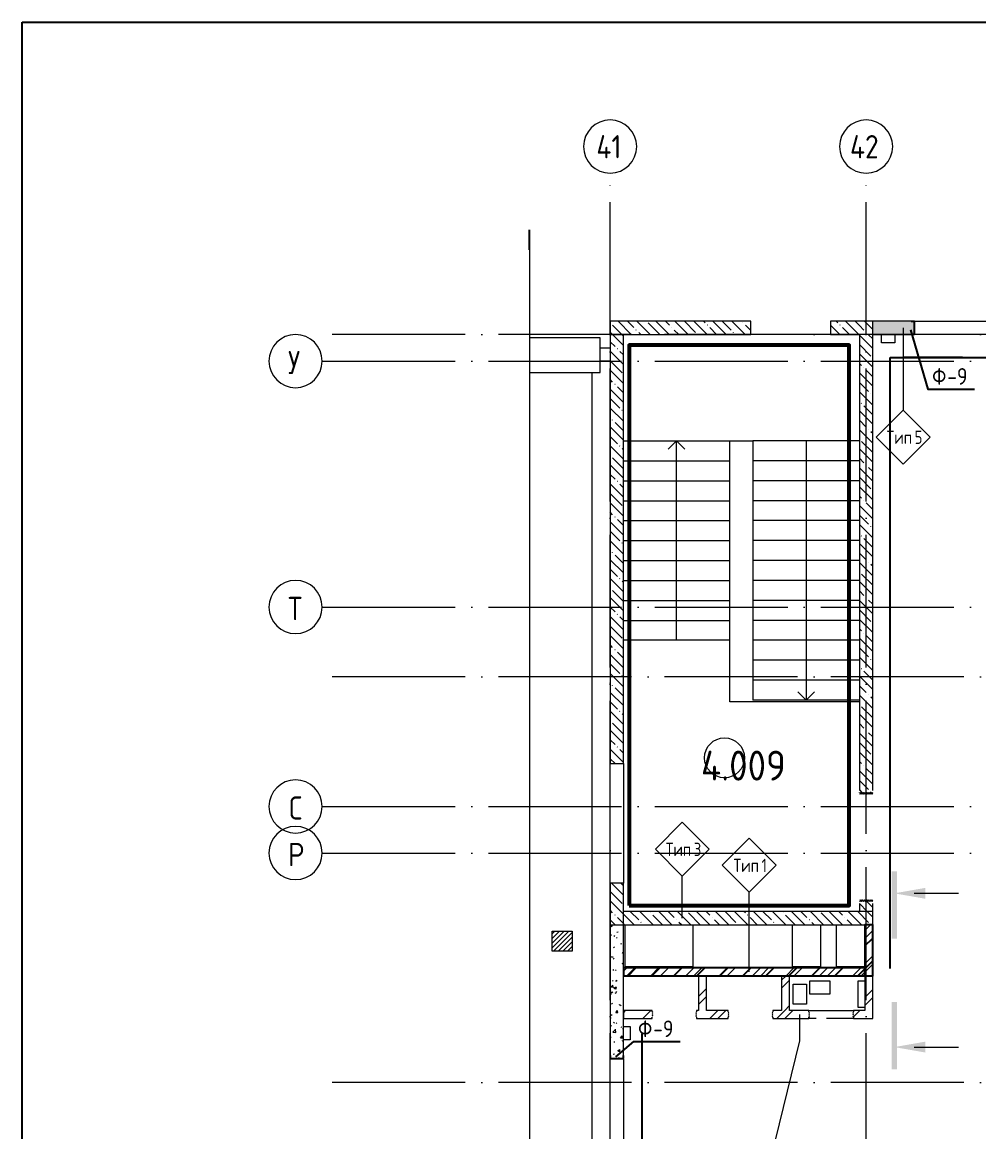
# Model space of a CAD drawing. Header units: millimetres. Extents: x -592259 to 288321, y -552984 to 293768.
# Drawn here: x 101042 to 115442, y -351352 to -334645 of the extents above; entities that cross this region are included whole.
import ezdxf

# ---------------------------------------------------------------- set-up
doc = ezdxf.new("R2010")
doc.units = ezdxf.units.MM
doc.linetypes.add('ADSK_Линия сетки', pattern=[2500, 2000, -250, 0, -250])
doc.linetypes.add('ADSK_Скрыто', pattern=[600, 300, -300])
for name, color, linetype, lineweight in [('0.2) Кирпич 6 вып', 30, 'Continuous', 30), ('2)Фархверки', 40, 'Continuous', 30), ('4) Штукатурка', 6, 'Continuous', 30), ('4.5) Штук Гипсовая по ЖБ', 6, 'Continuous', 30), ('4.6) Швы', 6, 'Continuous', 30), ('4.7) Штук. 5 вып 3.7Шт', 6, 'Continuous', 30), ('6.3) Шпаклевка 8 вып. Сентябрь', 3, 'Continuous', 60), ('A-AREA-____-IDEN', 250, 'Continuous', 9), ('A-DETL-GENF-OTLN', 250, 'Continuous', 5), ('A-DOOR-____-OTLN', 250, 'Continuous', 5), ('A-FLOR-____-OTLN', 250, 'Continuous', 9), ('A-ROOF-____-PATT', 250, 'Continuous', 5), ('A-WALL-____-IDEN', 250, 'Continuous', 9), ('A-WALL-____-MCUT', 250, 'Continuous', 13), ('A-WALL-____-PATT', 250, 'Continuous', 13), ('G-____-____-SYMB', 250, 'ADSK_Скрыто', 9), ('I-WALL-____-OTLN', 250, 'Continuous', 9), ('S-COLS-____-MCUT', 250, 'Continuous', 25), ('S-COLS-____-OTLN', 250, 'Continuous', 9), ('S-GRID-____-IDEN', 250, 'Continuous', 9), ('S-GRID-____-OTLN', 250, 'Continuous', 9), ('S-STRS-____-OTLN', 250, 'Continuous', 5)]:
    doc.layers.add(name, color=color, linetype=linetype, lineweight=lineweight)
doc.styles.add('GOST Common', font='', dxfattribs={"width": 0.9, "height": 350})
doc.styles.add('GOST Common_1', font='', dxfattribs={"width": 0.9, "height": 250})
doc.styles.add('ISOCPEUR', font='isocpeur.ttf', dxfattribs={"width": 0.8, "height": 100})
doc.styles.add('ISOCPEUR_1', font='isocpeur.ttf', dxfattribs={"width": 0.9, "height": 250})
doc.styles.get('GOST Common').set_extended_font_data('GOST Common')
doc.styles.get('GOST Common_1').set_extended_font_data('GOST Common')
pattern_1 = [(45, (-26617.47, -398117.93), (-251.4472, 251.4472), []), (45, (-26617.47, -397736.93), (-251.4472, 251.4472), [])]
pattern_2 = [(135, (1951.41, 124.685), (-14.14214, -14.14214), []), (225, (1951.41, 124.685), (14.14214, -14.14214), [])]
pattern_3 = [(45, (-171.384, 124.685), (-14.1421, 14.1421), []), (135, (-171.384, 124.685), (-14.1421, -14.1421), [])]
pattern_4 = [(135, (-26617.47, -398117.93), (-142.5612, -142.5612), []), (135, (-26474.9, -398117.93), (-142.5612, -142.5612), [252.016, -50.403, 3.353, -47.05])]
pattern_5 = [(50, (-26617.47, -398117.93), (364.36793, -31.8783), [38.1, -419.1]), (355, (-26617.47, -398117.93), (-70.48585, 382.1133), [30.48, -335.28]), (100.451, (-26587.1, -398120.6), (293.885, 350.2334), [32.38, -356.18]), (46.184, (-26617.47, -398016.33), (542.1585, -84.0858), [57.15, -628.65]), (96.636, (-26572.3, -398023.34), (474.8049, 494.8554), [48.57, -534.27]), (351.184, (-26617.47, -398016.33), (474.8102, 494.85), [45.72, -502.92]), (21, (-26566.67, -398041.73), (303.22847, -204.53046), [38.1, -419.1]), (326, (-26566.67, -398041.73), (123.6039, 368.37604), [30.48, -335.28]), (71.451, (-26541.4, -398058.78), (426.8341, 163.8427), [32.38, -356.18]), (37.5, (-26617.47, -398117.93), (6.17665, 169.11015), [16.764, -314.452, 16.764, -323.596, -336.55]), (37.5, (-26617.47, -398117.93), (6.17665, 169.11015), [-671.576, 16.764, -319.786]), (7.5, (-26617.47, -398117.93), (133.63888, 200.3615), [16.764, -177.292, 16.764, -306.832, -128.27]), (7.5, (-26617.47, -398117.93), (133.63888, 200.3615), [-517.652, 16.764, -111.506]), (327.5, (-26730.75, -398117.93), (271.18182, -11.45836), [16.764, -110.236, 16.764, -379.476, -525.78]), (327.5, (-26730.75, -398117.93), (271.18182, -11.45836), [-523.24, 16.764, -509.016]), (317.5, (-26781.55, -398117.93), (296.2585, 50.85285), [16.764, -148.336, 16.764, -246.38, -373.38]), (317.5, (-26781.55, -398117.93), (296.2585, 50.85285), [-428.244, 16.764, -356.616])]

# ---------------------------------------------------------------- blocks, each defined once
blk = doc.blocks.new('Дверь_СКБ_1Ст_Внутренняя1 - Н_Д-7л_670x1875h_Технический шкаф ЭОМ и СС-42409413-Кладочный план внутренних ограждающих конструкций на отм_ _12_600_ Секция 3_')
at = {"layer": 'A-DOOR-____-OTLN'}
h = blk.add_hatch(dxfattribs=at)
h.set_pattern_fill('FP_8', color=256, style=0, pattern_type=2)
h.set_pattern_definition(pattern_3)
h.paths.add_polyline_path([(-312.5, 40), (-322.5, 40), (-322.5, -40), (-312.5, -40)])
h = blk.add_hatch(dxfattribs=at)
h.set_pattern_fill('FP_7', color=256, style=0, pattern_type=2)
h.set_pattern_definition(pattern_2)
h.paths.add_polyline_path([(347.5, 40), (337.5, 40), (337.5, -40), (347.5, -40)])
blk = doc.blocks.new('Дверь_СКБ_1Ст_Внутренняя1 - Н_Д-7л_670x1875h_Технический шкаф ЭОМ и СС-V2-Кладочный план внутренних ограждающих конструкций на отм_ _12_600_ Секция 3_')
at = {"layer": 'A-DOOR-____-OTLN'}
h = blk.add_hatch(dxfattribs=at)
h.set_pattern_fill('FP_8', color=256, style=0, pattern_type=2)
h.set_pattern_definition(pattern_3)
h.paths.add_polyline_path([(-312.5, 40), (-322.5, 40), (-322.5, -40), (-312.5, -40)])
h = blk.add_hatch(dxfattribs=at)
h.set_pattern_fill('FP_7', color=256, style=0, pattern_type=2)
h.set_pattern_definition(pattern_2)
h.paths.add_polyline_path([(347.5, 40), (337.5, 40), (337.5, -40), (347.5, -40)])
blk = doc.blocks.new('Дверь_СКБ_2Ст_Внутренняя1 - Н_Д-1_1п_1640x2100h_ЛК-42630921-Кладочный план внутренних ограждающих конструкций на отм_ _12_600_ Секция 3_')
at = {"layer": 'A-DOOR-____-OTLN'}
h = blk.add_hatch(dxfattribs=at)
h.set_pattern_fill('FP_25', color=256, style=0, pattern_type=2)
h.set_pattern_definition([(45, (-641.384, 164.685), (-14.1421, 14.1421), []), (135, (-641.384, 164.685), (-14.1421, -14.1421), [])])
h.paths.add_polyline_path([(-807.5, -100), (-782.5, -100), (-782.5, 100), (-807.5, 100)])
h = blk.add_hatch(dxfattribs=at)
h.set_pattern_fill('FP_24', color=256, style=0, pattern_type=2)
h.set_pattern_definition([(135, (1481.41, 164.685), (-14.14214, -14.14214), []), (225, (1481.41, 164.685), (14.14214, -14.14214), [])])
h.paths.add_polyline_path([(807.5, -100), (832.5, -100), (832.5, 100), (807.5, 100)])
blk = doc.blocks.new('ADSK_КолоннаНесущая_Швеллер_Гнутый_ГОСТ 8278-83 - 200х50х4_таб_1 2-38569673-Кладочный план внутренних ограждающих конструкций на отм_ _12_600_ Секция 3_')
at = {"layer": 'S-COLS-____-MCUT'}
for p, q in [((-10.1, 90), (-10.1, -90)), ((-6.1, -90), (-6.1, 90)), ((39.9, 100), (-0.1, 100)), ((-0.1, 96), (39.9, 96)), ((39.9, 96), (39.9, 100)), ((39.9, -96), (-0.1, -96)), ((-0.1, -100), (39.9, -100)), ((39.9, -100), (39.9, -96))]:
    blk.add_line(p, q, dxfattribs=at)
for centre, radius, start, end in [((-0.1, 90), 10, 90, 180), ((-0.1, 90), 6, 90, 180), ((-0.1, -90), 10, 180, 270), ((-0.1, -90), 6, 180, 270)]:
    blk.add_arc(centre, radius, start, end, dxfattribs=at)
blk = doc.blocks.new('ADSK_Обрыв_Линия - По умолчанию-39226371-Кладочный план внутренних ограждающих конструкций на отм_ _12_600_ Секция 3_')
at = {"layer": 'A-DETL-GENF-OTLN'}
blk.add_line((0, 0), (25390, 0), dxfattribs=at)
blk = doc.blocks.new('Ось сетки - Круг_Ø8 мм-39983606-Кладочный план внутренних ограждающих конструкций на отм_ _12_600_ Секция 3_')
at = {"layer": 'S-GRID-____-IDEN'}
for start, end in [(360, 180), (180, 360)]:
    blk.add_arc((0, 0), 4, start, end, dxfattribs=at)
blk = doc.blocks.new('Разрез - Номер вида спереди_3_5 мм-32550530-Кладочный план внутренних ограждающих конструкций на отм_ _12_600_ Секция 3_')
at = {"layer": 'G-____-____-SYMB', "linetype": 'Continuous'}
for points in [[(9.8, 0.4), (9.8, -0.39), (-0.33, -0.39), (-0.33, 0.4)], [(2.18, -4.67), (3, 0), (3.82, -4.67)]]:
    blk.add_hatch(color=256, dxfattribs=at).paths.add_polyline_path(points)
at = {"layer": 'G-____-____-SYMB', "linetype": 'Continuous', "lineweight": 20}
blk.add_line((3, -3), (3, -9.66), dxfattribs=at)
blk = doc.blocks.new('Разрез - Номер вида сзади_3_5 мм-32550532-Кладочный план внутренних ограждающих конструкций на отм_ _12_600_ Секция 3_')
at = {"layer": 'G-____-____-SYMB', "linetype": 'Continuous'}
for points in [[(9.8, 0.4), (9.8, -0.39), (-0.33, -0.39), (-0.33, 0.4)], [(2.18, -4.67), (3, 0), (3.82, -4.67)]]:
    blk.add_hatch(color=256, dxfattribs=at).paths.add_polyline_path(points)
at = {"layer": 'G-____-____-SYMB', "linetype": 'Continuous', "lineweight": 20}
blk.add_line((3, -3), (3, -9.66), dxfattribs=at)
blk = doc.blocks.new('ADSK_Марка_Стена - Типоразмер_ADSK_Марка-30564887-Кладочный план внутренних ограждающих конструкций на отм_ _12_600_ Секция 3_')
at = {"layer": 'A-WALL-____-IDEN'}
for p, q in [((-0.16, 4.37), (-4.21, 0.31)), ((3.9, 0.31), (-0.16, 4.37)), ((-4.21, 0.31), (-0.16, -3.74)), ((-0.16, -3.74), (3.9, 0.31))]:
    blk.add_line(p, q, dxfattribs=at)
blk = doc.blocks.new('AAR_СКБ_Марка_Помещения_мал - Номер-28977439-АР1_Маркировочный план 3 этажа секция 2_3')
at = {"layer": 'A-AREA-____-IDEN'}
blk.add_circle((-0.03, 0), 3, dxfattribs=at)

msp = doc.modelspace()

# ---------------------------------------------------------------- hatches: boundary and pattern name
at = {"layer": '0.2) Кирпич 6 вып'}
h = msp.add_hatch(dxfattribs=at)
h.set_pattern_fill('ANSI31', color=256, scale=77)
h.paths.add_polyline_path([(110082.5104, -348990.4344), (113712.5323, -348990.4344), (113712.5323, -348870.4344), (110082.5104, -348870.4344)])
h.paths.add_polyline_path([(113712.5323, -348990.4344), (113832.5323, -348990.4344), (113832.5323, -348222.9332), (113712.5323, -348222.9332)])
at = {"layer": 'A-ROOF-____-PATT'}
h = msp.add_hatch(dxfattribs=at)
h.set_pattern_fill('FP_11', color=256, style=0, pattern_type=2)
h.set_pattern_definition([(45.008, (-26553.86, -398117.934), (-35.345434, 35.355347), [])])
h.paths.add_polyline_path([(109012.4182, -348619.3967), (109312.4182, -348619.3967), (109312.4182, -348319.3967), (109012.4182, -348319.3967), (109012.4182, -348365.1323)])
at = {"layer": 'A-WALL-____-PATT', "lineweight": 15}
h = msp.add_hatch(dxfattribs=at)
h.set_pattern_fill('FP_1', color=256, style=0, pattern_type=2)
h.set_pattern_definition(pattern_4)
h.paths.add_polyline_path([(113631.5104, -339342.9338), (113631.5104, -339142.9338), (113197.5323, -339142.9338), (113197.5323, -339342.9338)])
h.paths.add_polyline_path([(111997.5323, -339342.9338), (111997.5323, -339142.9338), (109882.5323, -339142.9338), (109882.5323, -339342.9338), (111152.1899, -339342.9338)])
h = msp.add_hatch(dxfattribs=at)
h.set_pattern_fill('FP_1', color=256, style=0, pattern_type=2)
h.set_pattern_definition(pattern_4)
h.paths.add_polyline_path([(113831.5104, -348022.9332), (113831.5104, -347872.9332), (113631.5104, -347872.9332), (113631.5104, -348022.9332)])
h.paths.add_polyline_path([(113631.5104, -346232.9332), (113831.5104, -346232.9332), (113831.5104, -339142.9338), (113631.5104, -339142.9338), (113631.5104, -346202.9332)])
h = msp.add_hatch(dxfattribs=at)
h.set_pattern_fill('FP_23', color=256, style=0, pattern_type=2)
h.set_pattern_definition(pattern_5)
h.paths.add_polyline_path([(125932.5104, -339342.9338), (125932.5104, -339142.9338), (118832.5104, -339142.9338), (118832.5104, -339342.9338), (120272.9187, -339342.9338)])
h.paths.add_polyline_path([(118432.5104, -339342.9338), (118432.5104, -339142.9338), (117761.5317, -339142.9338), (117761.5317, -339342.9338)])
h.paths.add_polyline_path([(114461.5317, -339342.9338), (114461.5317, -339142.9338), (113831.5104, -339142.9338), (113831.5104, -339342.9338), (114192.4328, -339342.9338)])
h = msp.add_hatch(dxfattribs=at)
h.set_pattern_fill('FP_1', color=256, style=0, pattern_type=2)
h.set_pattern_definition(pattern_4)
h.paths.add_polyline_path([(109882.5104, -348222.9332), (110082.5104, -348222.9332), (110082.5104, -347597.9338), (109882.5104, -347597.9338), (109882.5104, -347866.3785)])
h.paths.add_polyline_path([(109882.5104, -345797.9338), (110082.5104, -345797.9338), (110082.5104, -339342.9338), (109882.5104, -339342.9338), (109882.5104, -345746.2704)])
h = msp.add_hatch(dxfattribs=at)
h.set_pattern_fill('FP_1', color=256, style=0, pattern_type=2)
h.set_pattern_definition(pattern_4)
h.paths.add_polyline_path([(113832.5323, -348222.9332), (113832.5323, -348022.9332), (110082.5104, -348022.9332), (110082.5104, -348222.9332), (112672.3114, -348222.9332)])
h = msp.add_hatch(dxfattribs=at)
h.set_pattern_fill('FP_23', color=256, style=0, pattern_type=2)
h.set_pattern_definition(pattern_5)
h.paths.add_polyline_path([(110082.5104, -352792.9654), (110082.5104, -352037.602), (109882.5104, -352037.602), (109882.5104, -352792.9654)])
h.paths.add_polyline_path([(109882.5104, -350237.602), (110082.5104, -350237.602), (110082.5104, -348222.9332), (109882.5104, -348222.9332), (109882.5104, -349986.4867)])
h = msp.add_hatch(dxfattribs=at)
h.set_pattern_fill('FP_3', color=256, style=0, pattern_type=2)
h.set_pattern_definition(pattern_1)
h.paths.add_polyline_path([(113712.5323, -349512.4332), (113832.5323, -349512.4332), (113832.5323, -348222.9332), (113712.5323, -348222.9332), (113712.5323, -348990.4344)])
h = msp.add_hatch(dxfattribs=at)
h.set_pattern_fill('FP_3', color=256, style=0, pattern_type=2)
h.set_pattern_definition(pattern_1)
h.paths.add_polyline_path([(113712.5323, -348990.4344), (113712.5323, -348870.4344), (110082.5104, -348870.4344), (110082.5104, -348990.4344), (112672.3114, -348990.4344)])
h = msp.add_hatch(dxfattribs=at)
h.set_pattern_fill('FP_3', color=256, style=0, pattern_type=2)
h.set_pattern_definition(pattern_1)
h.paths.add_polyline_path([(111332.5323, -349512.4332), (111332.5323, -348990.4344), (111212.5323, -348990.4344), (111212.5323, -349512.4332)])
h = msp.add_hatch(dxfattribs=at)
h.set_pattern_fill('FP_3', color=256, style=0, pattern_type=2)
h.set_pattern_definition(pattern_1)
h.paths.add_polyline_path([(112582.5323, -349512.4332), (112582.5323, -348990.4344), (112462.5323, -348990.4344), (112462.5323, -349512.4332)])
h = msp.add_hatch(dxfattribs=at)
h.set_pattern_fill('FP_3', color=256, style=0, pattern_type=2)
h.set_pattern_definition(pattern_1)
h.paths.add_polyline_path([(113542.5323, -349632.4332), (113832.5323, -349632.4332), (113832.5323, -349512.4332), (113542.5323, -349512.4332), (113542.5323, -349612.4332)])
h.paths.add_polyline_path([(112872.5323, -349632.4332), (112872.5323, -349512.4332), (112327.5323, -349512.4332), (112327.5323, -349632.4332), (112672.3114, -349632.4332)])
h.paths.add_polyline_path([(111183.0049, -349632.4332), (111657.5323, -349632.4332), (111657.5323, -349512.4332), (111183.0049, -349512.4332), (111183.0049, -349612.4332)])
h.paths.add_polyline_path([(110513.0049, -349632.4332), (110513.0049, -349512.4332), (110083.0049, -349512.4332), (110083.0049, -349632.4332)])

# ---------------------------------------------------------------- linework, layer by layer
at = {"layer": '0.2) Кирпич 6 вып'}
for points in [[(113712.5323, -348990.4344), (113832.5323, -348990.4344), (113832.5323, -348222.9332), (113712.5323, -348222.9332)], [(110082.5104, -348990.4344), (113712.5323, -348990.4344), (113712.5323, -348870.4344), (110082.5104, -348870.4344)]]:
    msp.add_lwpolyline(points, close=True, dxfattribs=at)
at = {"layer": '2)Фархверки'}
msp.add_line((108672.2788, -338067.9344), (108672.2788, -337767.9344), dxfattribs=at)
for points in [[(114401.3849, -339273.831), (114659.4075, -340166.3354), (114660.9246, -340166.3354), (115360.9246, -340166.3354)], [(109970.0659, -350209.2772), (110238.5786, -349979.9226), (110938.5786, -349979.9226)]]:
    msp.add_lwpolyline(points, dxfattribs=at)
at = {"layer": '4) Штукатурка'}
msp.add_line((110362.7698, -352623.6997), (110362.7698, -349862.3884), dxfattribs=at)
msp.add_lwpolyline([(101042.1279, -334645.3829), (133471.8476, -334645.3829), (133471.8476, -405682.1948), (101042.1279, -405682.1948)], close=True, dxfattribs=at)
at = {"layer": '4.5) Штук Гипсовая по ЖБ'}
for p, q in [((114093.4782, -339687.8825), (118089.5045, -339687.8825)), ((114093.4782, -348315.8722), (114093.4782, -339687.8825))]:
    msp.add_line(p, q, dxfattribs=at)
at = {"layer": '4.6) Швы'}
for points in [[(115184.1247, -339687.8825), (114290.5069, -339687.8825)], [(114093.4782, -348880.7989), (114093.4782, -347897.8766)]]:
    msp.add_lwpolyline(points, dxfattribs=at)
at = {"layer": '4.7) Штук. 5 вып 3.7Шт'}
msp.add_lwpolyline([(110169.3197, -347933.2232), (113478.811, -347933.2232), (113478.811, -339501.7167), (110169.3197, -339501.7167)], close=True, dxfattribs=at)
at = {"layer": '6.3) Шпаклевка 8 вып. Сентябрь'}
msp.add_lwpolyline([(110169.3197, -347933.2232), (113478.811, -347933.2232), (113478.811, -339501.7167), (110169.3197, -339501.7167)], close=True, dxfattribs=at)
at = {"layer": 'A-FLOR-____-OTLN'}
for p, q in [((109732.5104, -339392.9338), (108672.2788, -339392.9338)), ((109732.5104, -339912.9344), (109732.5104, -339392.9338)), ((113962.5104, -339467.9338), (113962.5104, -339342.9338)), ((114162.5104, -339467.9338), (113962.5104, -339467.9338)), ((114162.5104, -339342.9338), (114162.5104, -339467.9338)), ((108672.2788, -339912.9344), (109732.5104, -339912.9344)), ((109612.5104, -352622.9338), (109612.5104, -339912.9344)), ((111682.5323, -343942.9332), (110082.5104, -343942.9332)), ((111682.5323, -344867.9332), (111682.5323, -343942.9332)), ((113631.5104, -344867.9332), (111682.5323, -344867.9332)), ((109012.4182, -348619.3967), (109012.4182, -348319.3967)), ((109012.4182, -348319.3967), (109312.4182, -348319.3967)), ((109312.4182, -348319.3967), (109312.4182, -348619.3967)), ((110107.5333, -348852.9338), (110107.5333, -348222.9332)), ((111127.5333, -348222.9332), (111127.5333, -348852.9338)), ((112627.5333, -348852.9338), (112627.5333, -348222.9332)), ((113047.5333, -348222.9332), (113047.5333, -348852.9338)), ((113287.5104, -348852.9338), (113287.5104, -348222.9332)), ((113707.5104, -348222.9332), (113707.5104, -348852.9338)), ((109312.4182, -348619.3967), (109012.4182, -348619.3967)), ((111127.5333, -348852.9338), (110107.5333, -348852.9338)), ((113047.5333, -348852.9338), (112627.5333, -348852.9338)), ((113707.5104, -348852.9338), (113287.5104, -348852.9338)), ((112637.511, -349417.9332), (112637.511, -349117.9332)), ((112637.511, -349117.9332), (112837.511, -349117.9332)), ((112837.511, -349117.9332), (112837.511, -349417.9332)), ((112887.5553, -349267.9332), (112887.5553, -349067.9332)), ((112887.5553, -349067.9332), (113187.5553, -349067.9332)), ((113187.5553, -349067.9332), (113187.5553, -349267.9332)), ((113613.0329, -349467.9332), (113613.0329, -349067.9332)), ((113613.0329, -349067.9332), (113712.5323, -349067.9332)), ((113187.5553, -349267.9332), (112887.5553, -349267.9332)), ((112837.511, -349417.9332), (112637.511, -349417.9332)), ((113712.5323, -349467.9332), (113613.0329, -349467.9332)), ((110082.5104, -349752.9338), (110182.5104, -349752.9338)), ((110182.5104, -349752.9338), (110182.5104, -349952.9338)), ((110182.5104, -349952.9338), (110082.5104, -349952.9338))]:
    msp.add_line(p, q, dxfattribs=at)
at = {"layer": 'A-WALL-____-IDEN'}
for p, q in [((114290.5069, -339242.9338), (114290.5069, -340481.6838)), ((110968.9238, -348122.9332), (110968.9238, -347491.6832)), ((111972.4469, -348930.4344), (111972.4469, -347733.5911)), ((112733.0118, -349572.4332), (112733.0118, -349968.7643)), ((112733.0118, -349968.7643), (112279.5981, -351798.4677))]:
    msp.add_line(p, q, dxfattribs=at)
at = {"layer": 'A-WALL-____-MCUT', "color": 7, "lineweight": 15}
for p, q in [((111997.5323, -339142.9338), (109882.5323, -339142.9338)), ((109882.5323, -339142.9338), (109882.5323, -339342.9338)), ((111997.5323, -339342.9338), (111997.5323, -339142.9338)), ((113631.5104, -339142.9338), (113197.5323, -339142.9338)), ((113197.5323, -339142.9338), (113197.5323, -339342.9338)), ((114461.5317, -339142.9338), (113631.5104, -339142.9338)), ((113831.5104, -346202.9332), (113831.5104, -339142.9338)), ((114461.5317, -339342.9338), (114461.5317, -339142.9338)), ((110082.5104, -339342.9338), (109882.5104, -339342.9338)), ((109882.5104, -339342.9338), (109882.5104, -345797.9338)), ((109882.5323, -339342.9338), (111997.5323, -339342.9338)), ((110082.5104, -345797.9338), (110082.5104, -339342.9338)), ((113197.5323, -339342.9338), (113631.5104, -339342.9338)), ((113631.5104, -339342.9338), (113631.5104, -346202.9332)), ((113831.5104, -339342.9338), (114461.5317, -339342.9338)), ((109882.5104, -345797.9338), (110082.5104, -345797.9338)), ((110082.5104, -347597.9338), (109882.5104, -347597.9338)), ((109882.5104, -347597.9338), (109882.5104, -350237.602)), ((110082.5104, -348022.9332), (110082.5104, -347597.9338)), ((113631.5104, -347902.9332), (113631.5104, -348022.9332)), ((113831.5104, -348022.9332), (113831.5104, -347902.9332)), ((113832.5323, -348022.9332), (110082.5104, -348022.9332)), ((113832.5323, -349632.4332), (113832.5323, -348022.9332)), ((110082.5104, -348222.9332), (113832.5323, -348222.9332)), ((110082.5104, -348870.4344), (110082.5104, -348222.9332)), ((113712.5323, -348222.9332), (113712.5323, -348870.4344)), ((113712.5323, -348870.4344), (110082.5104, -348870.4344)), ((110082.5104, -348990.4344), (113712.5323, -348990.4344)), ((110082.5104, -350237.602), (110082.5104, -348990.4344)), ((111212.5323, -348990.4344), (111212.5323, -349512.4332)), ((111332.5323, -349512.4332), (111332.5323, -348990.4344)), ((112462.5323, -348990.4344), (112462.5323, -349512.4332)), ((112582.5323, -349512.4332), (112582.5323, -348990.4344)), ((113712.5323, -348990.4344), (113712.5323, -349512.4332)), ((110513.0049, -349512.4332), (110083.0049, -349512.4332)), ((110083.0049, -349512.4332), (110083.0049, -349632.4332)), ((110083.0049, -349632.4332), (110513.0049, -349632.4332)), ((110513.0049, -349532.4332), (110513.0049, -349512.4332)), ((110513.0049, -349632.4332), (110513.0049, -349612.4332)), ((111212.5323, -349512.4332), (111183.0049, -349512.4332)), ((111183.0049, -349512.4332), (111183.0049, -349532.4332)), ((111183.0049, -349612.4332), (111183.0049, -349632.4332)), ((111183.0049, -349632.4332), (111657.5323, -349632.4332)), ((111657.5323, -349512.4332), (111332.5323, -349512.4332)), ((111657.5323, -349532.4332), (111657.5323, -349512.4332)), ((111657.5323, -349632.4332), (111657.5323, -349612.4332)), ((112462.5323, -349512.4332), (112327.5323, -349512.4332)), ((112327.5323, -349512.4332), (112327.5323, -349532.4332)), ((112327.5323, -349612.4332), (112327.5323, -349632.4332)), ((112327.5323, -349632.4332), (112872.5323, -349632.4332)), ((112872.5323, -349512.4332), (112582.5323, -349512.4332)), ((112872.5323, -349532.4332), (112872.5323, -349512.4332)), ((112872.5323, -349632.4332), (112872.5323, -349612.4332)), ((113712.5323, -349512.4332), (113542.5323, -349512.4332)), ((113542.5323, -349512.4332), (113542.5323, -349532.4332)), ((113542.5323, -349612.4332), (113542.5323, -349632.4332)), ((113542.5323, -349632.4332), (113832.5323, -349632.4332)), ((109882.5104, -350237.602), (110082.5104, -350237.602))]:
    msp.add_line(p, q, dxfattribs=at)
at = {"layer": 'A-WALL-____-MCUT', "lineweight": 15}
for p, q in [((110082.5104, -348222.9332), (110082.5104, -348022.9332)), ((109882.5104, -348222.9332), (110082.5104, -348222.9332)), ((110082.5104, -348870.4344), (110082.5104, -348990.4344))]:
    msp.add_line(p, q, dxfattribs=at)
at = {"layer": 'I-WALL-____-OTLN', "lineweight": 15}
for p, q in [((114461.5317, -339142.9338), (117761.5317, -339142.9338)), ((117761.5317, -339342.9338), (114461.5317, -339342.9338)), ((109732.5104, -339542.9338), (109882.5104, -339542.9338)), ((109882.5104, -339742.9338), (109732.5104, -339742.9338)), ((109882.5104, -347597.9338), (109882.5104, -345797.9338)), ((110082.5104, -345797.9338), (110082.5104, -347597.9338)), ((112872.5323, -349512.4332), (113542.5323, -349512.4332)), ((112982.1733, -349632.4332), (112872.5323, -349632.4332)), ((113542.5323, -349632.4332), (113136.7214, -349632.4332)), ((109882.5104, -352037.602), (109882.5104, -350237.602)), ((110082.5104, -350237.602), (110082.5104, -352037.602))]:
    msp.add_line(p, q, dxfattribs=at)
at = {"layer": 'S-GRID-____-OTLN', "linetype": 'ADSK_Линия сетки'}
for p, q in [((109882.5323, -401856.7737), (109882.5323, -336915.9292)), ((113732.5323, -401856.7737), (113732.5323, -336915.9292)), ((130203.4118, -339342.9338), (105552.8046, -339342.9338)), ((105552.8046, -339742.9338), (128993.7966, -339742.9338)), ((105552.8046, -343442.9338), (130203.4118, -343442.9338)), ((130203.4118, -344492.9338), (105552.8046, -344492.9338)), ((105552.8046, -346442.9338), (130203.4118, -346442.9338)), ((105552.8046, -347142.9338), (130203.4118, -347142.9338)), ((130203.4118, -350592.9338), (105552.8046, -350592.9338))]:
    msp.add_line(p, q, dxfattribs=at)
at = {"layer": 'S-STRS-____-OTLN'}
for p, q in [((113197.5323, -339342.9338), (111997.5323, -339342.9338)), ((110082.5104, -340942.9344), (111681.5102, -340942.9344)), ((110082.5104, -340942.9344), (111681.5102, -340942.9344)), ((111681.5102, -340942.9344), (112031.5104, -340942.9344)), ((111681.5102, -341242.9344), (111681.5102, -340942.9344)), ((113631.5104, -340942.9344), (112031.5104, -340942.9344)), ((112031.5104, -340942.9344), (112031.5104, -341242.9344)), ((113631.5104, -340942.9344), (112031.5104, -340942.9344)), ((110082.5104, -341242.9344), (111681.5102, -341242.9344)), ((110082.5104, -341242.9344), (111681.5102, -341242.9344)), ((111681.5102, -341542.9344), (111681.5102, -341242.9344)), ((112031.5104, -341242.9344), (112031.5104, -341542.9344)), ((113631.5104, -341242.9344), (112031.5104, -341242.9344)), ((113631.5104, -341242.9344), (112031.5104, -341242.9344)), ((110082.5104, -341542.9344), (111681.5102, -341542.9344)), ((110082.5104, -341542.9344), (111681.5102, -341542.9344)), ((111681.5102, -341842.9344), (111681.5102, -341542.9344)), ((112031.5104, -341542.9344), (112031.5104, -341842.9344)), ((113631.5104, -341542.9344), (112031.5104, -341542.9344)), ((113631.5104, -341542.9344), (112031.5104, -341542.9344)), ((110082.5104, -341842.9344), (111681.5102, -341842.9344)), ((110082.5104, -341842.9344), (111681.5102, -341842.9344)), ((111681.5102, -342142.9344), (111681.5102, -341842.9344)), ((112031.5104, -341842.9344), (112031.5104, -342142.9344)), ((113631.5104, -341842.9344), (112031.5104, -341842.9344)), ((113631.5104, -341842.9344), (112031.5104, -341842.9344)), ((110082.5104, -342142.9344), (111681.5102, -342142.9344)), ((110082.5104, -342142.9344), (111681.5102, -342142.9344)), ((111681.5102, -342442.9344), (111681.5102, -342142.9344)), ((112031.5104, -342142.9344), (112031.5104, -342442.9344)), ((113631.5104, -342142.9344), (112031.5104, -342142.9344)), ((113631.5104, -342142.9344), (112031.5104, -342142.9344)), ((110082.5104, -342442.9344), (111681.5102, -342442.9344)), ((110082.5104, -342442.9344), (111681.5102, -342442.9344)), ((111681.5102, -342742.9344), (111681.5102, -342442.9344)), ((112031.5104, -342442.9344), (112031.5104, -342742.9344)), ((113631.5104, -342442.9344), (112031.5104, -342442.9344)), ((113631.5104, -342442.9344), (112031.5104, -342442.9344)), ((110082.5104, -342742.9344), (111681.5102, -342742.9344)), ((110082.5104, -342742.9344), (111681.5102, -342742.9344)), ((111681.5102, -343042.9344), (111681.5102, -342742.9344)), ((112031.5104, -342742.9344), (112031.5104, -343042.9344)), ((113631.5104, -342742.9344), (112031.5104, -342742.9344)), ((113631.5104, -342742.9344), (112031.5104, -342742.9344)), ((110082.5104, -343042.9344), (111681.5102, -343042.9344)), ((110082.5104, -343042.9344), (111681.5102, -343042.9344)), ((111681.5102, -343342.9344), (111681.5102, -343042.9344)), ((112031.5104, -343042.9344), (112031.5104, -343342.9344)), ((113631.5104, -343042.9344), (112031.5104, -343042.9344)), ((113631.5104, -343042.9344), (112031.5104, -343042.9344)), ((110082.5104, -343342.9344), (111681.5102, -343342.9344)), ((110082.5104, -343342.9344), (111681.5102, -343342.9344)), ((111681.5102, -343642.9344), (111681.5102, -343342.9344)), ((112031.5104, -343342.9344), (112031.5104, -343642.9344)), ((113631.5104, -343342.9344), (112031.5104, -343342.9344)), ((113631.5104, -343342.9344), (112031.5104, -343342.9344)), ((110082.5104, -343642.9344), (111681.5102, -343642.9344)), ((110082.5104, -343642.9344), (111681.5102, -343642.9344)), ((111681.5102, -343942.9332), (111681.5102, -343642.9344)), ((112031.5104, -343642.9344), (112031.5104, -343942.9344)), ((113631.5104, -343642.9344), (112031.5104, -343642.9344)), ((113631.5104, -343642.9344), (112031.5104, -343642.9344)), ((112031.5104, -343942.9344), (112031.5104, -344242.9344)), ((113631.5104, -343942.9344), (112031.5104, -343942.9344)), ((113631.5104, -343942.9344), (112031.5104, -343942.9344)), ((112031.5104, -344242.9344), (112031.5104, -344542.9344)), ((113631.5104, -344242.9344), (112031.5104, -344242.9344)), ((113631.5104, -344242.9344), (112031.5104, -344242.9344)), ((112031.5104, -344542.9344), (112031.5104, -344842.9344)), ((113631.5104, -344542.9344), (112031.5104, -344542.9344)), ((113631.5104, -344542.9344), (112031.5104, -344542.9344)), ((113631.5104, -344842.9344), (112031.5104, -344842.9344))]:
    msp.add_line(p, q, dxfattribs=at)
at = {"layer": 'S-STRS-____-OTLN', "lineweight": 9}
for p, q in [((110881.5103, -340942.9344), (110756.5103, -341067.9344)), ((110881.5103, -341242.9344), (110881.5103, -340942.9344)), ((110881.5103, -340942.9344), (111006.5103, -341067.9344)), ((112831.5104, -340942.9344), (112831.5104, -341242.9344)), ((110881.5103, -341542.9344), (110881.5103, -341242.9344)), ((112831.5104, -341242.9344), (112831.5104, -341542.9344)), ((110881.5103, -341842.9344), (110881.5103, -341542.9344)), ((112831.5104, -341542.9344), (112831.5104, -341842.9344)), ((110881.5103, -342142.9344), (110881.5103, -341842.9344)), ((112831.5104, -341842.9344), (112831.5104, -342142.9344)), ((110881.5103, -342442.9344), (110881.5103, -342142.9344)), ((112831.5104, -342142.9344), (112831.5104, -342442.9344)), ((110881.5103, -342742.9344), (110881.5103, -342442.9344)), ((112831.5104, -342442.9344), (112831.5104, -342742.9344)), ((110881.5103, -343042.9344), (110881.5103, -342742.9344)), ((112831.5104, -342742.9344), (112831.5104, -343042.9344)), ((110881.5103, -343342.9344), (110881.5103, -343042.9344)), ((112831.5104, -343042.9344), (112831.5104, -343342.9344)), ((110881.5103, -343642.9344), (110881.5103, -343342.9344)), ((112831.5104, -343342.9344), (112831.5104, -343642.9344)), ((110881.5103, -343942.9332), (110881.5103, -343642.9344)), ((112831.5104, -343642.9344), (112831.5104, -343942.9344)), ((112831.5104, -343942.9344), (112831.5104, -344242.9344)), ((112831.5104, -344242.9344), (112831.5104, -344542.9344)), ((112831.5104, -344542.9344), (112831.5104, -344842.9344)), ((112831.5104, -344842.9344), (112706.5104, -344717.9344)), ((112831.5104, -344842.9344), (112956.5104, -344717.9344))]:
    msp.add_line(p, q, dxfattribs=at)

# ---------------------------------------------------------------- block references
at = {"layer": 'A-AREA-____-IDEN', "xscale": 99.99999999999993, "yscale": 99.99999999999993, "zscale": 99.99999999999993}
msp.add_blockref('AAR_СКБ_Марка_Помещения_мал - Номер-28977439-АР1_Маркировочный план 3 этажа секция 2_3', (111605.6197, -345710.7596), dxfattribs=at)
at = {"layer": 'A-DETL-GENF-OTLN', "rotation": 269.9999999999999}
msp.add_blockref('ADSK_Обрыв_Линия - По умолчанию-39226371-Кладочный план внутренних ограждающих конструкций на отм_ _12_600_ Секция 3_', (108672.2788, -338067.9344), dxfattribs=at)
at = {"layer": 'A-DOOR-____-OTLN', "color": 255, "rotation": 90}
msp.add_blockref('Дверь_СКБ_2Ст_Внутренняя1 - Н_Д-1_1п_1640x2100h_ЛК-42630921-Кладочный план внутренних ограждающих конструкций на отм_ _12_600_ Секция 3_', (113731.5104, -347065.4332), dxfattribs=at)
at = {"layer": 'A-DOOR-____-OTLN', "color": 250, "rotation": 180}
for name, p in [('Дверь_СКБ_1Ст_Внутренняя1 - Н_Д-7л_670x1875h_Технический шкаф ЭОМ и СС-V2-Кладочный план внутренних ограждающих конструкций на отм_ _12_600_ Секция 3_', (110860.5049, -349572.4332)), ('Дверь_СКБ_1Ст_Внутренняя1 - Н_Д-7л_670x1875h_Технический шкаф ЭОМ и СС-42409413-Кладочный план внутренних ограждающих конструкций на отм_ _12_600_ Секция 3_', (112005.0323, -349572.4332)), ('Дверь_СКБ_1Ст_Внутренняя1 - Н_Д-7л_670x1875h_Технический шкаф ЭОМ и СС-42409413-Кладочный план внутренних ограждающих конструкций на отм_ _12_600_ Секция 3_', (113220.0323, -349572.4332))]:
    msp.add_blockref(name, p, dxfattribs=at)
at = {"layer": 'A-WALL-____-IDEN', "xscale": 99.99999999999993, "yscale": 99.99999999999993, "zscale": 99.99999999999993}
for p in [(114306.1319, -340918.6507), (110984.5488, -347117.2163), (111988.0719, -347359.1242)]:
    msp.add_blockref('ADSK_Марка_Стена - Типоразмер_ADSK_Марка-30564887-Кладочный план внутренних ограждающих конструкций на отм_ _12_600_ Секция 3_', p, dxfattribs=at)
at = {"layer": 'G-____-____-SYMB', "linetype": 'Continuous', "lineweight": 40, "extrusion": (0, 0, -1), "xscale": 99.99999999999993, "yscale": 99.99999999999993, "zscale": 99.99999999999993, "rotation": 270.0000000000002}
msp.add_blockref('Разрез - Номер вида спереди_3_5 мм-32550530-Кладочный план внутренних ограждающих конструкций на отм_ _12_600_ Секция 3_', (-114157.159, -347449.4818), dxfattribs=at)
at = {"layer": 'G-____-____-SYMB', "linetype": 'Continuous', "lineweight": 40, "xscale": 99.99999999999993, "yscale": 99.99999999999993, "zscale": 99.99999999999993, "rotation": 90}
msp.add_blockref('Разрез - Номер вида сзади_3_5 мм-32550532-Кладочный план внутренних ограждающих конструкций на отм_ _12_600_ Секция 3_', (114157.159, -350362.5407), dxfattribs=at)
at = {"layer": 'S-COLS-____-OTLN'}
for p, rotation in [((114451.4317, -339242.9935), 180), ((109982.5104, -350227.502), 89.99999999996523)]:
    msp.add_blockref('ADSK_КолоннаНесущая_Швеллер_Гнутый_ГОСТ 8278-83 - 200х50х4_таб_1 2-38569673-Кладочный план внутренних ограждающих конструкций на отм_ _12_600_ Секция 3_', p, dxfattribs=dict(at, rotation=rotation))
at = {"layer": 'S-GRID-____-IDEN', "xscale": 99.99999999999993, "yscale": 99.99999999999993, "zscale": 99.99999999999993}
for p in [(109882.5323, -336515.9292), (113732.5323, -336515.9292)]:
    msp.add_blockref('Ось сетки - Круг_Ø8 мм-39983606-Кладочный план внутренних ограждающих конструкций на отм_ _12_600_ Секция 3_', p, dxfattribs=at)
at = {"layer": 'S-GRID-____-IDEN', "xscale": 99.99999999999993, "yscale": 99.99999999999993, "zscale": 99.99999999999993, "rotation": 269.9999999999994}
for p in [(105152.8046, -339742.9338), (105152.8046, -343442.9338), (105152.8046, -346442.9338), (105152.8046, -347142.9338)]:
    msp.add_blockref('Ось сетки - Круг_Ø8 мм-39983606-Кладочный план внутренних ограждающих конструкций на отм_ _12_600_ Секция 3_', p, dxfattribs=at)

# ---------------------------------------------------------------- texts
at = {"layer": '2)Фархверки', "char_height": 250, "attachment_point": 1, "style": 'GOST Common_1'}
for s, insert, width in [('\\fGOST Common|b0|i0|c204|p34|;\\W.9;Ф', (114726.6937, -339848.4978), 274.177125), ('-9', (114952.9125, -339848.4978), 389.620125), ('\\fGOST Common|b0|i0|c204|p34|;\\W.9;Ф', (110304.3478, -349662.085), 274.177125), ('-9', (110530.5665, -349662.085), 389.620125)]:
    msp.add_mtext(s, dxfattribs=dict(at, insert=insert, width=width))
at = {"layer": 'A-AREA-____-IDEN', "insert": (111248.9193, -345603.2741), "char_height": 450, "width": 673.4175, "attachment_point": 1, "style": 'ISOCPEUR_1'}
msp.add_mtext('4.009', dxfattribs=at)
at = {"layer": 'A-WALL-____-IDEN', "char_height": 200, "attachment_point": 1, "style": 'ISOCPEUR'}
for s, insert, width in [('Тип', (114041.7511, -340788.982), 387.215062), (' 5', (114361.2354, -340788.982), 230.084312), ('Тип', (110720.168, -346987.5477), 387.215062), (' 3', (111039.6523, -346987.5477), 230.084312), ('Тип', (111739.7911, -347229.4556), 387.215062), (' 1', (112059.2754, -347229.4556), 190.801625)]:
    msp.add_mtext(s, dxfattribs=dict(at, insert=insert, width=width))
at = {"layer": 'S-GRID-____-IDEN', "color": 18, "true_color": 0x000000, "char_height": 350, "attachment_point": 1, "style": 'GOST Common'}
for s, insert, width in [('41', (109676.5016, -336343.3959), 497.847937), ('42', (113490.5016, -336343.3959), 584.430187), ('\\fGOST Common|b0|i0|c204|p34|;\\W.9;У', (105039.4817, -339590.3469), 310.253062), ('\\fGOST Common|b0|i0|c204|p34|;\\W.9;Т', (105039.4817, -343290.3469), 310.253062), ('\\fGOST Common|b0|i0|c204|p34|;\\W.9;С', (105054.3317, -346290.3469), 274.177125), ('\\fGOST Common|b0|i0|c204|p34|;\\W.9;Р', (105039.4817, -346990.3469), 310.253062)]:
    msp.add_mtext(s, dxfattribs=dict(at, insert=insert, width=width))

doc.saveas('drawing.dxf')
